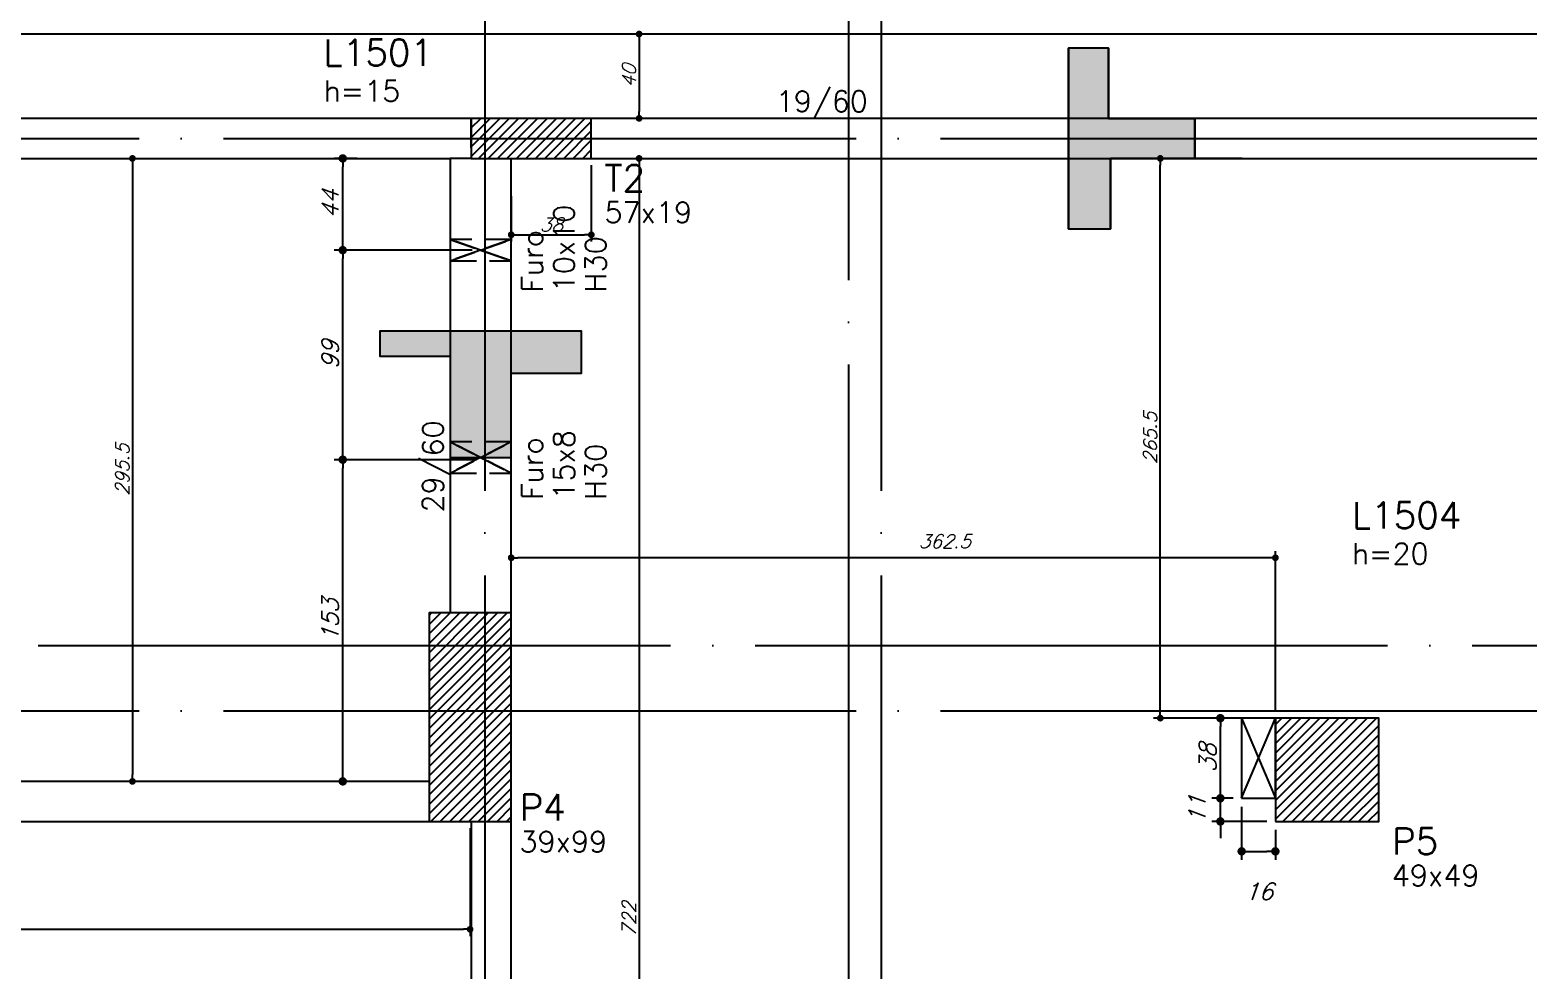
# Model space of a CAD drawing. Header units: millimetres. Extents: x -2368 to 4502, y -1988 to 2217.
# Drawn here: x 1842 to 2552, y 1221 to 1666 of the extents above; entities that cross this region are included whole.
import ezdxf
from ezdxf.enums import TextEntityAlignment as Align

# ---------------------------------------------------------------- set-up
doc = ezdxf.new("R2010")
doc.units = ezdxf.units.MM
doc.header["$LTSCALE"] = 50
doc.linetypes.add('EIXO', pattern=[6.8, 6, -0.4, 0, -0.4])
doc.linetypes.add('HIDDEN', pattern=[0.375, 0.25, -0.125])
for name, color, linetype in [('71', 6, 'Continuous'), ('F-CORTE', 4, 'Continuous'), ('F-COTAS', 106, 'Continuous'), ('F-COTAS-FUROS', 50, 'Continuous'), ('F-COTAS-FUROS VIGA', 50, 'Continuous'), ('F-EIXO', 12, 'EIXO'), ('F-FURO-PAREDE', 2, 'HIDDEN'), ('F-FURO-PAREDE-TEXTOS', 2, 'Continuous'), ('F-LAJES', 3, 'Continuous'), ('F-LAJES-DIM', 2, 'Continuous'), ('F-LAJES-NOME', 4, 'Continuous'), ('F-PILARES-DIM', 172, 'Continuous'), ('F-PILARES-HACH', 174, 'Continuous'), ('F-PILARES-NOME', 170, 'Continuous'), ('F-PILARES-S', 170, 'Continuous'), ('F-SOLIDO-CORTE', 71, 'Continuous'), ('F-TEXTO', 6, 'Continuous'), ('F-VIGAS', 3, 'Continuous'), ('F-VIGAS-DIM', 2, 'Continuous'), ('F-VÃO', 1, 'Continuous')]:
    doc.layers.add(name, color=color, linetype=linetype)
doc.styles.add('CP-TEXT-INCL', font='romans.shx', dxfattribs={"oblique": 20})
doc.styles.add('MCP', font='romans.shx')
doc.styles.add('ROMANS', font='romans.shx')
doc.dimstyles.new('CP-COTAS-50', dxfattribs={"dimscale": 0.64, "dimtxt": 10, "dimasz": 5, "dimexe": 5, "dimexo": 5, "dimgap": 2.5, "dimtad": 1, "dimdec": 1, "dimdsep": 46, "dimtxsty": 'CP-TEXT-INCL', "dimblk1": 'DOT', "dimblk2": 'DOT', "dimsah": 1, "dimcen": 9, "dimclrd": 256, "dimclre": 256, "dimclrt": 256, "dimadec": 0, "dimazin": 0, "dimtfac": 1, "dimtdec": 1, "dimtmove": 2, "dimatfit": 3, "dimldrblk": 'DOT', "dimfxl": 0, "dimtolj": 1, "dimarcsym": 0})
doc.dimstyles.new('CP-COTAS-50-FUROS', dxfattribs={"dimscale": 0.8, "dimtxt": 10, "dimasz": 5, "dimexe": 5, "dimexo": 5, "dimgap": 2.5, "dimtad": 1, "dimdec": 0, "dimdsep": 46, "dimtxsty": 'CP-TEXT-INCL', "dimblk1": 'DOT', "dimblk2": 'DOT', "dimsah": 1, "dimcen": 9, "dimclrd": 256, "dimclre": 256, "dimclrt": 256, "dimadec": 0, "dimazin": 0, "dimtfac": 1, "dimtdec": 0, "dimtmove": 2, "dimatfit": 3, "dimldrblk": 'DOT', "dimfxl": 0, "dimtolj": 1, "dimarcsym": 0})

# ---------------------------------------------------------------- blocks, each defined once
blk = doc.blocks.new('*U13')
at = {"layer": 'F-EIXO'}
blk.add_line((0, 0), (4857.5, 0), dxfattribs=at)
at = {"layer": 'F-TEXTO', "style": 'ROMANS'}
blk.add_attdef('EIXO', text='', height=17.5, dxfattribs=at).set_placement((-28.21, 0), align=Align.MIDDLE_CENTER)
blk = doc.blocks.new('*U14')
at = {"layer": 'F-EIXO'}
blk.add_line((0, 0), (4945.5, 0), dxfattribs=at)
at = {"layer": 'F-TEXTO', "style": 'ROMANS'}
blk.add_attdef('EIXO', text='', height=17.5, dxfattribs=at).set_placement((-28.21, 0), align=Align.MIDDLE_CENTER)
blk = doc.blocks.new('*U174')
at = {"layer": 'F-EIXO'}
blk.add_line((0, 0), (0, -2778.75), dxfattribs=at)
at = {"layer": 'F-TEXTO', "style": 'ROMANS'}
blk.add_attdef('EIXO', text='', height=17.5, rotation=360, dxfattribs=at).set_placement((0, 28.21), align=Align.MIDDLE_CENTER)
blk = doc.blocks.new('*U22')
at = {"layer": 'F-EIXO'}
blk.add_line((0, 0), (0, -2878.75), dxfattribs=at)
at = {"layer": 'F-TEXTO', "style": 'ROMANS'}
blk.add_attdef('EIXO', text='', height=17.5, rotation=360, dxfattribs=at).set_placement((0, 28.21), align=Align.MIDDLE_CENTER)
blk = doc.blocks.new('_DOT')
at = {"color": 0, "linetype": 'ByBlock'}
blk.add_line((-0.5, 0), (-1, 0), dxfattribs=at)
at = {"color": 0, "linetype": 'ByBlock', "const_width": 0.5}
blk.add_lwpolyline([(-0.25, 0, 1), (0.25, 0, 1)], format="xyb", close=True, dxfattribs=at)
blk = doc.blocks.new('*D62')
at = {"layer": 'DEFPOINTS', "color": 0, "transparency": 16777216}
for p in [(1890.31, 1605.5), (1890.31, 1310), (1890.31, 1310)]:
    blk.add_point(p, dxfattribs=at)
at = {"layer": 'F-COTAS', "lineweight": -2, "transparency": 16777216}
blk.add_line((1890.31, 1602.3), (1890.31, 1313.2), dxfattribs=at)
at = {"layer": 'F-COTAS', "lineweight": -2, "transparency": 16777216, "xscale": 3.2, "yscale": 3.2, "zscale": 3.2}
for p, rotation in [((1890.31, 1605.5), 90), ((1890.31, 1310), 270)]:
    blk.add_blockref('_DOT', p, dxfattribs=dict(at, rotation=rotation))
at = {"layer": 'F-COTAS', "transparency": 16777216, "insert": (1885.51, 1457.75), "char_height": 6.4, "attachment_point": 5, "rotation": 90, "style": 'CP-TEXT-INCL'}
blk.add_mtext('\\A1;295.5', dxfattribs=at)
blk = doc.blocks.new('*D67')
at = {"layer": 'DEFPOINTS', "color": 0, "transparency": 16777216}
for p in [(2130.65, 1664.5), (2130.65, 1624.5), (2130.65, 1624.5)]:
    blk.add_point(p, dxfattribs=at)
at = {"layer": 'F-COTAS', "lineweight": -2, "transparency": 16777216}
blk.add_line((2130.65, 1661.3), (2130.65, 1627.7), dxfattribs=at)
at = {"layer": 'F-COTAS', "lineweight": -2, "transparency": 16777216, "xscale": 3.2, "yscale": 3.2, "zscale": 3.2}
for p, rotation in [((2130.65, 1664.5), 90), ((2130.65, 1624.5), 270)]:
    blk.add_blockref('_DOT', p, dxfattribs=dict(at, rotation=rotation))
at = {"layer": 'F-COTAS', "transparency": 16777216, "insert": (2125.85, 1644.5), "char_height": 6.4, "attachment_point": 5, "rotation": 90, "style": 'CP-TEXT-INCL'}
blk.add_mtext('\\A1;40', dxfattribs=at)
blk = doc.blocks.new('*D68')
at = {"layer": 'DEFPOINTS', "color": 0, "transparency": 16777216}
for p in [(2130.65, 1605.5), (2130.65, 883.5), (2130.65, 883.5)]:
    blk.add_point(p, dxfattribs=at)
at = {"layer": 'F-COTAS', "lineweight": -2, "transparency": 16777216}
blk.add_line((2130.65, 1602.3), (2130.65, 886.7), dxfattribs=at)
at = {"layer": 'F-COTAS', "lineweight": -2, "transparency": 16777216, "xscale": 3.2, "yscale": 3.2, "zscale": 3.2}
for p, rotation in [((2130.65, 1605.5), 90), ((2130.65, 883.5), 270)]:
    blk.add_blockref('_DOT', p, dxfattribs=dict(at, rotation=rotation))
at = {"layer": 'F-COTAS', "transparency": 16777216, "insert": (2125.85, 1244.5), "char_height": 6.4, "attachment_point": 5, "rotation": 90, "style": 'CP-TEXT-INCL'}
blk.add_mtext('\\A1;722', dxfattribs=at)
blk = doc.blocks.new('*D143')
at = {"layer": 'DEFPOINTS', "color": 0, "transparency": 16777216}
for p in [(2108, 1605.5), (2070, 1590.86), (2108, 1569.27)]:
    blk.add_point(p, dxfattribs=at)
at = {"layer": 'F-COTAS', "lineweight": -2, "transparency": 16777216}
for p, q in [((2108, 1602.3), (2108, 1566.07)), ((2070, 1587.66), (2070, 1566.07)), ((2073.2, 1569.27), (2104.8, 1569.27))]:
    blk.add_line(p, q, dxfattribs=at)
at = {"layer": 'F-COTAS', "lineweight": -2, "transparency": 16777216, "xscale": 3.2, "yscale": 3.2, "zscale": 3.2, "rotation": 180}
blk.add_blockref('_DOT', (2070, 1569.27), dxfattribs=at)
at = {"layer": 'F-COTAS', "lineweight": -2, "transparency": 16777216, "xscale": 3.2, "yscale": 3.2, "zscale": 3.2}
blk.add_blockref('_DOT', (2108, 1569.27), dxfattribs=at)
at = {"layer": 'F-COTAS', "transparency": 16777216, "insert": (2089, 1574.07), "char_height": 6.4, "attachment_point": 5, "style": 'CP-TEXT-INCL'}
blk.add_mtext('\\A1;38', dxfattribs=at)
blk = doc.blocks.new('*D144')
at = {"layer": 'DEFPOINTS', "color": 0, "transparency": 16777216}
for p in [(2377.92, 1605.5), (2419.89, 1605.5), (2432.5, 1340)]:
    blk.add_point(p, dxfattribs=at)
at = {"layer": 'F-COTAS', "lineweight": -2, "transparency": 16777216}
for p, q in [((2416.69, 1605.5), (2374.72, 1605.5)), ((2377.92, 1343.2), (2377.92, 1602.3)), ((2429.3, 1340), (2374.72, 1340))]:
    blk.add_line(p, q, dxfattribs=at)
at = {"layer": 'F-COTAS', "lineweight": -2, "transparency": 16777216, "xscale": 3.2, "yscale": 3.2, "zscale": 3.2}
for p, rotation in [((2377.92, 1605.5), 90), ((2377.92, 1340), 270)]:
    blk.add_blockref('_DOT', p, dxfattribs=dict(at, rotation=rotation))
at = {"layer": 'F-COTAS', "transparency": 16777216, "insert": (2373.12, 1472.75), "char_height": 6.4, "attachment_point": 5, "rotation": 90, "style": 'CP-TEXT-INCL'}
blk.add_mtext('\\A1;265.5', dxfattribs=at)
blk = doc.blocks.new('*D145')
at = {"layer": 'DEFPOINTS', "color": 0, "transparency": 16777216}
for p in [(2070, 1416.07), (2070, 1401.84), (2432.5, 1340)]:
    blk.add_point(p, dxfattribs=at)
at = {"layer": 'F-COTAS', "lineweight": -2, "transparency": 16777216}
for p, q in [((2070, 1405.04), (2070, 1419.27)), ((2429.3, 1416.07), (2073.2, 1416.07)), ((2432.5, 1343.2), (2432.5, 1419.27))]:
    blk.add_line(p, q, dxfattribs=at)
at = {"layer": 'F-COTAS', "lineweight": -2, "transparency": 16777216, "xscale": 3.2, "yscale": 3.2, "zscale": 3.2, "rotation": 180}
blk.add_blockref('_DOT', (2070, 1416.07), dxfattribs=at)
at = {"layer": 'F-COTAS', "lineweight": -2, "transparency": 16777216, "xscale": 3.2, "yscale": 3.2, "zscale": 3.2}
blk.add_blockref('_DOT', (2432.5, 1416.07), dxfattribs=at)
at = {"layer": 'F-COTAS', "transparency": 16777216, "insert": (2275.58, 1423.87), "char_height": 6.4, "attachment_point": 5, "style": 'CP-TEXT-INCL'}
blk.add_mtext('\\A1;362.5', dxfattribs=at)
blk = doc.blocks.new('*D169')
at = {"layer": 'DEFPOINTS', "color": 0, "transparency": 16777216}
for p in [(1512.5, 1291), (2050.5, 1291), (2050.5, 1239.845212)]:
    blk.add_point(p, dxfattribs=at)
at = {"layer": 'F-COTAS', "lineweight": -2, "transparency": 16777216}
for p, q in [((1512.5, 1287.8), (1512.5, 1236.645212)), ((2050.5, 1287.8), (2050.5, 1236.645212)), ((1515.7, 1239.845212), (2047.3, 1239.845212))]:
    blk.add_line(p, q, dxfattribs=at)
at = {"layer": 'F-COTAS', "lineweight": -2, "transparency": 16777216, "xscale": 3.2, "yscale": 3.2, "zscale": 3.2, "rotation": 180}
blk.add_blockref('_DOT', (1512.5, 1239.845212), dxfattribs=at)
at = {"layer": 'F-COTAS', "lineweight": -2, "transparency": 16777216, "xscale": 3.2, "yscale": 3.2, "zscale": 3.2}
blk.add_blockref('_DOT', (2050.5, 1239.845212), dxfattribs=at)
at = {"layer": 'F-COTAS', "transparency": 16777216, "insert": (1781.5, 1244.645212), "char_height": 6.4, "attachment_point": 5, "style": 'CP-TEXT-INCL'}
blk.add_mtext('\\A1;538', dxfattribs=at)
blk = doc.blocks.new('*D170')
at = {"layer": 'DEFPOINTS', "color": 0, "transparency": 16777216}
for p in [(2835, 1741.136394), (2835, 1624.5), (-1200, 1438)]:
    blk.add_point(p, dxfattribs=at)
at = {"layer": 'F-COTAS', "lineweight": -2, "transparency": 16777216}
for p, q in [((-1200, 1441.2), (-1200, 1744.336394)), ((-1196.8, 1741.136394), (2831.8, 1741.136394)), ((2835, 1627.7), (2835, 1744.336394))]:
    blk.add_line(p, q, dxfattribs=at)
at = {"layer": 'F-COTAS', "lineweight": -2, "transparency": 16777216, "xscale": 3.2, "yscale": 3.2, "zscale": 3.2, "rotation": 180}
blk.add_blockref('_DOT', (-1200, 1741.136394), dxfattribs=at)
at = {"layer": 'F-COTAS', "lineweight": -2, "transparency": 16777216, "xscale": 3.2, "yscale": 3.2, "zscale": 3.2}
blk.add_blockref('_DOT', (2835, 1741.136394), dxfattribs=at)
at = {"layer": 'F-COTAS', "transparency": 16777216, "insert": (817.5, 1745.936394), "char_height": 6.4, "attachment_point": 5, "style": 'CP-TEXT-INCL'}
blk.add_mtext('\\A1;4035', dxfattribs=at)
blk = doc.blocks.new('*D198')
at = {"layer": 'DEFPOINTS', "color": 0, "transparency": 16777216}
for p in [(2796, 1664.5), (2927.77, 1664.5), (2255, -894.5)]:
    blk.add_point(p, dxfattribs=at)
at = {"layer": 'F-COTAS', "lineweight": -2, "transparency": 16777216}
for p, q in [((2799.2, 1664.5), (2930.97, 1664.5)), ((2927.77, -891.3), (2927.77, 1661.3)), ((2258.2, -894.5), (2930.97, -894.5))]:
    blk.add_line(p, q, dxfattribs=at)
at = {"layer": 'F-COTAS', "lineweight": -2, "transparency": 16777216, "xscale": 3.2, "yscale": 3.2, "zscale": 3.2}
for p, rotation in [((2927.77, 1664.5), 90), ((2927.77, -894.5), 270)]:
    blk.add_blockref('_DOT', p, dxfattribs=dict(at, rotation=rotation))
at = {"layer": 'F-COTAS', "transparency": 16777216, "insert": (2922.97, 385), "char_height": 6.4, "attachment_point": 5, "rotation": 90, "style": 'CP-TEXT-INCL'}
blk.add_mtext('\\A1;2559', dxfattribs=at)
blk = doc.blocks.new('*U353')
at = {"layer": 'F-VÃO'}
for p, q in [((0, 0), (16, 38)), ((0, 38), (16, 0))]:
    blk.add_line(p, q, dxfattribs=at)
at = {"layer": 'F-VÃO', "color": 3}
blk.add_lwpolyline([(0, 0), (16, 0), (16, 38), (0, 38)], close=True, dxfattribs=at)
blk = doc.blocks.new('*D426')
at = {"layer": 'DEFPOINTS', "color": 0, "transparency": 16777216}
for p in [(2416.5, 1302), (2432.5, 1291), (2432.5, 1276.81)]:
    blk.add_point(p, dxfattribs=at)
at = {"layer": 'F-COTAS-FUROS', "lineweight": -2, "transparency": 16777216}
for p, q in [((2416.5, 1298), (2416.5, 1272.81)), ((2432.5, 1287), (2432.5, 1272.81)), ((2420.5, 1276.81), (2428.5, 1276.81))]:
    blk.add_line(p, q, dxfattribs=at)
at = {"layer": 'F-COTAS-FUROS', "lineweight": -2, "transparency": 16777216, "xscale": 4, "yscale": 4, "zscale": 4, "rotation": 180}
blk.add_blockref('_DOT', (2416.5, 1276.81), dxfattribs=at)
at = {"layer": 'F-COTAS-FUROS', "lineweight": -2, "transparency": 16777216, "xscale": 4, "yscale": 4, "zscale": 4}
blk.add_blockref('_DOT', (2432.5, 1276.81), dxfattribs=at)
at = {"layer": 'F-COTAS-FUROS', "transparency": 16777216, "insert": (2424.5, 1257.81), "char_height": 8, "attachment_point": 5, "style": 'CP-TEXT-INCL'}
blk.add_mtext('\\A1;16', dxfattribs=at)
blk = doc.blocks.new('*D427')
at = {"layer": 'DEFPOINTS', "color": 0, "transparency": 16777216}
for p in [(2406.41, 1302), (2416.5, 1302), (2432.5, 1291)]:
    blk.add_point(p, dxfattribs=at)
at = {"layer": 'F-COTAS-FUROS', "lineweight": -2, "transparency": 16777216}
for p, q in [((2406.41, 1306), (2406.41, 1310)), ((2412.5, 1302), (2402.41, 1302)), ((2406.41, 1291), (2406.41, 1302)), ((2428.5, 1291), (2402.41, 1291)), ((2406.41, 1287), (2406.41, 1283))]:
    blk.add_line(p, q, dxfattribs=at)
at = {"layer": 'F-COTAS-FUROS', "lineweight": -2, "transparency": 16777216, "xscale": 4, "yscale": 4, "zscale": 4}
for p, rotation in [((2406.41, 1302), 270), ((2406.41, 1291), 90)]:
    blk.add_blockref('_DOT', p, dxfattribs=dict(at, rotation=rotation))
at = {"layer": 'F-COTAS-FUROS', "transparency": 16777216, "insert": (2395.41, 1296.5), "char_height": 8, "attachment_point": 5, "rotation": 90, "style": 'CP-TEXT-INCL'}
blk.add_mtext('\\A1;11', dxfattribs=at)
blk = doc.blocks.new('*D428')
at = {"layer": 'DEFPOINTS', "color": 0, "transparency": 16777216}
for p in [(2406.41, 1340), (2416.5, 1340), (2416.5, 1302)]:
    blk.add_point(p, dxfattribs=at)
at = {"layer": 'F-COTAS-FUROS', "lineweight": -2, "transparency": 16777216}
for p, q in [((2412.5, 1340), (2402.41, 1340)), ((2406.41, 1306), (2406.41, 1336)), ((2412.5, 1302), (2402.41, 1302))]:
    blk.add_line(p, q, dxfattribs=at)
at = {"layer": 'F-COTAS-FUROS', "lineweight": -2, "transparency": 16777216, "xscale": 4, "yscale": 4, "zscale": 4}
for p, rotation in [((2406.41, 1340), 90), ((2406.41, 1302), 270)]:
    blk.add_blockref('_DOT', p, dxfattribs=dict(at, rotation=rotation))
at = {"layer": 'F-COTAS-FUROS', "transparency": 16777216, "insert": (2400.41, 1321), "char_height": 8, "attachment_point": 5, "rotation": 90, "style": 'CP-TEXT-INCL'}
blk.add_mtext('\\A1;38', dxfattribs=at)
blk = doc.blocks.new('*D514')
at = {"layer": 'DEFPOINTS', "color": 0, "linetype": 'Continuous', "transparency": 16777216}
for p in [(1990.08, 1462.6), (2057.5, 1462.6), (2022.12, 1310)]:
    blk.add_point(p, dxfattribs=at)
at = {"layer": 'F-COTAS-FUROS VIGA', "linetype": 'Continuous', "lineweight": -2, "transparency": 16777216}
for p, q in [((2053.5, 1462.6), (1986.08, 1462.6)), ((1990.08, 1314), (1990.08, 1458.6)), ((2018.12, 1310), (1986.08, 1310))]:
    blk.add_line(p, q, dxfattribs=at)
at = {"layer": 'F-COTAS-FUROS VIGA', "linetype": 'Continuous', "lineweight": -2, "transparency": 16777216, "xscale": 4, "yscale": 4, "zscale": 4}
for p, rotation in [((1990.08, 1462.6), 90), ((1990.08, 1310), 270)]:
    blk.add_blockref('_DOT', p, dxfattribs=dict(at, rotation=rotation))
at = {"layer": 'F-COTAS-FUROS VIGA', "linetype": 'Continuous', "transparency": 16777216, "insert": (1984.08, 1386.3), "char_height": 8, "attachment_point": 5, "rotation": 90, "style": 'CP-TEXT-INCL'}
blk.add_mtext('\\A1;153', dxfattribs=at)
blk = doc.blocks.new('*D515')
at = {"layer": 'DEFPOINTS', "color": 0, "linetype": 'Continuous', "transparency": 16777216}
for p in [(1990.08, 1561.99), (2055.5, 1561.99), (2010.23, 1462.6)]:
    blk.add_point(p, dxfattribs=at)
at = {"layer": 'F-COTAS-FUROS VIGA', "linetype": 'Continuous', "lineweight": -2, "transparency": 16777216}
for p, q in [((2051.5, 1561.99), (1986.08, 1561.99)), ((1990.08, 1466.6), (1990.08, 1557.99)), ((2006.23, 1462.6), (1986.08, 1462.6))]:
    blk.add_line(p, q, dxfattribs=at)
at = {"layer": 'F-COTAS-FUROS VIGA', "linetype": 'Continuous', "lineweight": -2, "transparency": 16777216, "xscale": 4, "yscale": 4, "zscale": 4}
for p, rotation in [((1990.08, 1561.99), 90), ((1990.08, 1462.6), 270)]:
    blk.add_blockref('_DOT', p, dxfattribs=dict(at, rotation=rotation))
at = {"layer": 'F-COTAS-FUROS VIGA', "linetype": 'Continuous', "transparency": 16777216, "insert": (1984.08, 1512.29), "char_height": 8, "attachment_point": 5, "rotation": 90, "style": 'CP-TEXT-INCL'}
blk.add_mtext('\\A1;99', dxfattribs=at)
blk = doc.blocks.new('*D516')
at = {"layer": 'DEFPOINTS', "color": 0, "linetype": 'Continuous', "transparency": 16777216}
for p in [(1990.08, 1605.5), (2000.93, 1605.5), (2000.93, 1561.99)]:
    blk.add_point(p, dxfattribs=at)
at = {"layer": 'F-COTAS-FUROS VIGA', "linetype": 'Continuous', "lineweight": -2, "transparency": 16777216}
for p, q in [((1996.93, 1605.5), (1986.08, 1605.5)), ((1990.08, 1565.99), (1990.08, 1601.5)), ((1996.93, 1561.99), (1986.08, 1561.99))]:
    blk.add_line(p, q, dxfattribs=at)
at = {"layer": 'F-COTAS-FUROS VIGA', "linetype": 'Continuous', "lineweight": -2, "transparency": 16777216, "xscale": 4, "yscale": 4, "zscale": 4}
for p, rotation in [((1990.08, 1605.5), 90), ((1990.08, 1561.99), 270)]:
    blk.add_blockref('_DOT', p, dxfattribs=dict(at, rotation=rotation))
at = {"layer": 'F-COTAS-FUROS VIGA', "linetype": 'Continuous', "transparency": 16777216, "insert": (1984.08, 1583.74), "char_height": 8, "attachment_point": 5, "rotation": 90, "style": 'CP-TEXT-INCL'}
blk.add_mtext('\\A1;44', dxfattribs=at)

msp = doc.modelspace()

# ---------------------------------------------------------------- hatches: boundary and pattern name
at = {"layer": 'F-PILARES-HACH', "linetype": 'Continuous'}
h = msp.add_hatch(dxfattribs=at)
h.set_pattern_fill('ANSI31', color=256, style=0)
h.paths.add_polyline_path([(2051, 1605.5), (2108, 1605.5), (2108, 1624.5), (2051, 1624.5)], flags=16)
h = msp.add_hatch(dxfattribs=at)
h.set_pattern_fill('ANSI31', color=256, style=0)
h.paths.add_polyline_path([(2031, 1291), (2070, 1291), (2070, 1390), (2031, 1390)], flags=16)
h = msp.add_hatch(dxfattribs=at)
h.set_pattern_fill('ANSI31', color=256, style=0)
h.paths.add_polyline_path([(2432.5, 1291), (2481.5, 1291), (2481.5, 1340), (2432.5, 1340)], flags=16)
at = {"layer": 'F-SOLIDO-CORTE', "linetype": 'Continuous'}
for points in [[(2394.31, 1605.5), (2394.31, 1624.5), (2353.31, 1624.5), (2353.31, 1657.85), (2334.31, 1657.85), (2334.31, 1605.5), (2334.31, 1572.15), (2354.31, 1572.15), (2354.31, 1605.5)], [(2394.31, 1605.5), (2394.31, 1624.5), (2353.31, 1624.5), (2353.31, 1657.85), (2334.31, 1657.85), (2334.31, 1605.5), (2334.31, 1572.15), (2354.31, 1572.15), (2354.31, 1605.5)], [(2041, 1463.63), (2070, 1463.63), (2070, 1503.63), (2103.35, 1503.63), (2103.35, 1523.63), (2041, 1523.63), (2007.65, 1523.63), (2007.65, 1511.63), (2041, 1511.63)]]:
    msp.add_hatch(color=256, dxfattribs=at).paths.add_polyline_path(points)

# ---------------------------------------------------------------- linework, layer by layer
at = {"layer": '71'}
msp.add_line((2051, 1610.5), (2051, 1624.5), dxfattribs=at)
at = {"layer": 'F-CORTE', "linetype": 'Continuous'}
for points in [[(2334.31, 1572.15), (2334.31, 1605.5), (2334.31, 1657.85), (2334.31, 1605.5), (2334.31, 1572.15)], [(2394.31, 1605.5), (2394.31, 1624.5), (2353.31, 1624.5), (2353.31, 1657.85), (2353.31, 1624.5), (2394.31, 1624.5), (2394.31, 1605.5), (2354.31, 1605.5), (2354.31, 1572.15), (2354.31, 1605.5), (2394.31, 1605.5)], [(2103.35, 1523.63), (2041, 1523.63), (2007.65, 1523.63)], [(2007.65, 1511.63), (2041, 1511.63), (2041, 1463.63), (2070, 1463.63), (2070, 1503.63), (2103.35, 1503.63)]]:
    msp.add_lwpolyline(points, dxfattribs=at)
at = {"layer": 'F-FURO-PAREDE'}
for points in [[(2055.5, 1561.99), (2070, 1556.99), (2070, 1566.99), (2055.5, 1561.99), (2070, 1566.99), (2041, 1566.99), (2055.5, 1561.99), (2041, 1566.99), (2041, 1556.99), (2055.5, 1561.99), (2041, 1556.99), (2070, 1556.99), (2055.5, 1561.99)], [(2055.5, 1463.63), (2070, 1456.13), (2070, 1471.13), (2055.5, 1463.63), (2070, 1471.13), (2041, 1471.13), (2055.5, 1463.63), (2041, 1471.13), (2041, 1456.13), (2055.5, 1463.63), (2041, 1456.13), (2070, 1456.13), (2055.5, 1463.63)]]:
    msp.add_lwpolyline(points, dxfattribs=at)
at = {"layer": 'F-LAJES', "linetype": 'Continuous'}
msp.add_line((2781, 1664.5), (1338, 1664.5), dxfattribs=at)
at = {"layer": 'F-PILARES-S', "linetype": 'Continuous'}
for points in [[(2051, 1605.5), (2108, 1605.5), (2108, 1624.5), (2051, 1624.5), (2051, 1605.5)], [(2031, 1291), (2070, 1291), (2070, 1390), (2031, 1390), (2031, 1291)], [(2432.5, 1291), (2481.5, 1291), (2481.5, 1340), (2432.5, 1340), (2432.5, 1291)]]:
    msp.add_lwpolyline(points, dxfattribs=at)
at = {"layer": 'F-SOLIDO-CORTE'}
msp.add_lwpolyline([(2394.31, 1605.5), (2394.31, 1624.5), (2353.31, 1624.5), (2353.31, 1657.85), (2334.31, 1657.85), (2334.31, 1605.5), (2334.31, 1572.15), (2354.31, 1572.15), (2354.31, 1605.5), (2394.31, 1605.5)], dxfattribs=at)
msp.add_lwpolyline([(2394.31, 1605.5), (2394.31, 1624.5), (2353.31, 1624.5), (2353.31, 1657.85), (2334.31, 1657.85), (2334.31, 1605.5), (2334.31, 1572.15), (2354.31, 1572.15), (2354.31, 1605.5), (2394.31, 1605.5)], dxfattribs=at)
at = {"layer": 'F-SOLIDO-CORTE', "linetype": 'Continuous'}
msp.add_lwpolyline([(2041, 1463.63), (2070, 1463.63), (2070, 1503.63), (2103.35, 1503.63), (2103.35, 1523.63), (2041, 1523.63), (2007.65, 1523.63), (2007.65, 1511.63), (2041, 1511.63), (2041, 1463.63)], dxfattribs=at)
at = {"layer": 'F-VIGAS'}
for points in [[(2051, 1624.5), (1338, 1624.5)], [(2781, 1624.5), (2108, 1624.5)], [(1338, 1605.5), (2041, 1605.5)], [(2041, 1605.5), (2041, 1390)], [(2051, 1605.5), (2041, 1605.5)], [(2070, 1390), (2070, 1605.5)], [(2108, 1605.5), (2781, 1605.5)], [(2031, 1310), (1524, 1310)], [(1524, 1291), (2031, 1291)], [(2051, 1291), (2051, 883.5)], [(2070, 883.5), (2070, 1291)]]:
    msp.add_lwpolyline(points, dxfattribs=at)

# ---------------------------------------------------------------- block references
at = {"layer": 'F-EIXO', "linetype": 'Continuous'}
for name, p in [('*U22', (2230, 1847.82)), ('*U174', (2057.5, 1747.82)), ('*U174', (2245.5, 1747.82)), ('*U13', (-1807.52, 1615)), ('*U14', (-1895.47, 1374.5)), ('*U13', (-1807.52, 1343.5))]:
    msp.add_blockref(name, p, dxfattribs=at)
at = {"layer": 'F-VÃO'}
msp.add_blockref('*U353', (2416.5, 1302), dxfattribs=at)

# ---------------------------------------------------------------- texts
at = {"layer": 'F-FURO-PAREDE-TEXTOS', "linetype": 'Continuous', "style": 'MCP'}
for s, p in [('10x10', (2100, 1541.99)), ('Furo', (2085, 1541.99)), ('H30', (2115, 1541.99)), ('Furo', (2085, 1443.63)), ('15x8', (2100, 1443.63)), ('H30', (2115, 1443.63))]:
    msp.add_text(s, height=10, rotation=90, dxfattribs=at).set_placement(p)
at = {"layer": 'F-LAJES-DIM', "linetype": 'Continuous', "style": 'MCP'}
for s, p in [('h=15', (1980.94, 1632.48)), ('h=20', (2468.78, 1412.97))]:
    msp.add_text(s, height=10, dxfattribs=at).set_placement(p)
at = {"layer": 'F-LAJES-NOME', "linetype": 'Continuous', "style": 'MCP'}
for s, p in [('L1501', (1980.94, 1649.48)), ('L1504', (2468.78, 1429.97))]:
    msp.add_text(s, height=12.5, dxfattribs=at).set_placement(p)
at = {"layer": 'F-PILARES-DIM', "linetype": 'Continuous', "style": 'MCP'}
for s, p in [('57x19', (2114.25, 1574.88)), ('39x99', (2073.94, 1276.4)), ('49x49', (2487.75, 1260.37))]:
    msp.add_text(s, height=10, dxfattribs=at).set_placement(p)
at = {"layer": 'F-PILARES-NOME', "linetype": 'Continuous', "style": 'MCP'}
for s, p in [('T2', (2114.25, 1589.88)), ('P4', (2073.94, 1291.4)), ('P5', (2487.75, 1275.37))]:
    msp.add_text(s, height=12.5, dxfattribs=at).set_placement(p)
at = {"layer": 'F-VIGAS-DIM', "linetype": 'Continuous', "style": 'MCP'}
msp.add_text('19/60', height=10, dxfattribs=at).set_placement((2195.5, 1627.62))
msp.add_text('29/60', height=10, rotation=90, dxfattribs=at).set_placement((2037.88, 1437.54))

# ---------------------------------------------------------------- dimensions: what is measured, and where the dimension line sits
at = {"layer": 'F-COTAS'}
for base, p1, p2, picture, middle in [((2835, 1741.14), (-1200, 1438), (2835, 1624.5), '*D170', (817.5, 1745.94)), ((2108, 1569.27), (2070, 1590.86), (2108, 1605.5), '*D143', (2089, 1574.07)), ((2050.5, 1239.85), (1512.5, 1291), (2050.5, 1291), '*D169', (1781.5, 1244.65))]:
    dim = msp.add_linear_dim(base=base, p1=p1, p2=p2, dimstyle='CP-COTAS-50', dxfattribs=at)
    dim.commit()
    dim.dimension.update_dxf_attribs({"geometry": picture, "text_midpoint": middle})
dim = msp.add_aligned_dim(p1=(2130.65, 1664.5), p2=(2130.65, 1624.5), distance=0, dimstyle='CP-COTAS-50', dxfattribs=at)
dim.commit()
dim.dimension.update_dxf_attribs({"geometry": '*D67', "text_midpoint": (2125.85, 1644.5)})
for base, p1, p2, picture, middle in [((2927.77, 1664.5), (2255, -894.5), (2796, 1664.5), '*D198', (2922.97, 385)), ((1890.31, 1310), (1890.31, 1605.5), (1890.31, 1310), '*D62', (1885.51, 1457.75)), ((2130.65, 883.5), (2130.65, 1605.5), (2130.65, 883.5), '*D68', (2125.85, 1244.5)), ((2377.92, 1605.5), (2432.5, 1340), (2419.89, 1605.5), '*D144', (2373.12, 1472.75))]:
    dim = msp.add_linear_dim(base=base, p1=p1, p2=p2, angle=90, dimstyle='CP-COTAS-50', dxfattribs=at)
    dim.commit()
    dim.dimension.update_dxf_attribs({"geometry": picture, "text_midpoint": middle})
dim = msp.add_linear_dim(base=(2070, 1416.07), p1=(2432.5, 1340), p2=(2070, 1401.84), dimstyle='CP-COTAS-50', dxfattribs=at)
dim.commit()
dim.dimension.update_dxf_attribs({"geometry": '*D145', "text_midpoint": (2275.58, 1423.87), "dimtype": 160})
at = {"layer": 'F-COTAS-FUROS'}
for base, p1, p2, picture, middle in [((2406.41, 1340), (2416.5, 1302), (2416.5, 1340), '*D428', (2400.41, 1321)), ((2406.41, 1302), (2432.5, 1291), (2416.5, 1302), '*D427', (2395.41, 1296.5))]:
    dim = msp.add_linear_dim(base=base, p1=p1, p2=p2, angle=90, dimstyle='CP-COTAS-50-FUROS', dxfattribs=at)
    dim.commit()
    dim.dimension.update_dxf_attribs({"geometry": picture, "text_midpoint": middle})
dim = msp.add_linear_dim(base=(2432.5, 1276.81), p1=(2416.5, 1302), p2=(2432.5, 1291), dimstyle='CP-COTAS-50-FUROS', dxfattribs=at)
dim.commit()
dim.dimension.update_dxf_attribs({"geometry": '*D426', "text_midpoint": (2424.5, 1257.81)})
at = {"layer": 'F-COTAS-FUROS VIGA', "linetype": 'Continuous'}
for base, p1, p2, picture, middle in [((1990.08, 1605.5), (2000.93, 1561.99), (2000.93, 1605.5), '*D516', (1984.08, 1583.74)), ((1990.08, 1561.99), (2010.23, 1462.6), (2055.5, 1561.99), '*D515', (1984.08, 1512.29)), ((1990.08, 1462.6), (2022.12, 1310), (2057.5, 1462.6), '*D514', (1984.08, 1386.3))]:
    dim = msp.add_linear_dim(base=base, p1=p1, p2=p2, angle=90, dimstyle='CP-COTAS-50-FUROS', dxfattribs=at)
    dim.commit()
    dim.dimension.update_dxf_attribs({"geometry": picture, "text_midpoint": middle})

doc.saveas('drawing.dxf')
